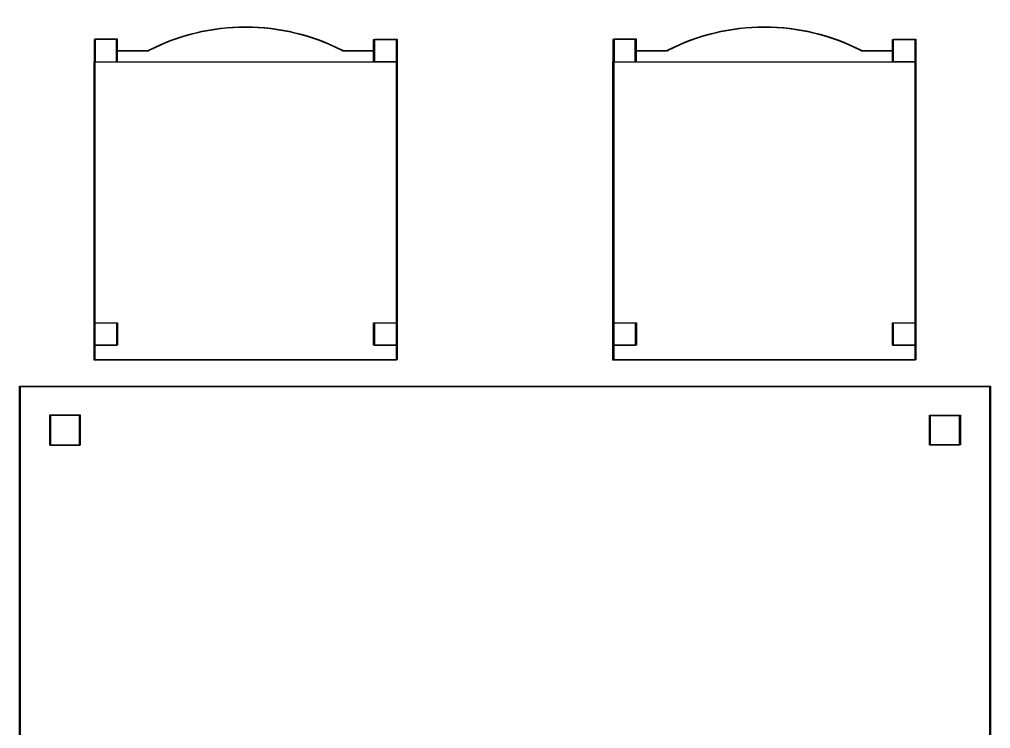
# Model space of a CAD drawing. Header units: millimetres. Extents: x 0 to 3396, y 982 to 2884.
# Drawn here: x 2094 to 3396, y 1933 to 2884 of the extents above; entities that cross this region are included whole.
import ezdxf

# ---------------------------------------------------------------- set-up
doc = ezdxf.new("R2010")
doc.units = ezdxf.units.MM
doc.styles.get("Standard").update_dxf_attribs({"font": 'arial.ttf'})

# ---------------------------------------------------------------- blocks, each defined once
blk = doc.blocks.new('PRO57ARC')
for p, q in [((89.7, 488.9, 0), (132.2, 488.9, 0)), ((391.9, 488.9, 0), (434.4, 488.9, 0)), ((785, 488.9, 0), (827.5, 488.9, 0)), ((1087.2, 488.9, 0), (1129.7, 488.9)), ((827.5, -1311.2, 0), (785, -1311.2, 0)), ((1129.7, -1311.2, 0), (1087.2, -1311.2, 0)), ((132.2, -1326.2, 0), (89.7, -1326.2, 0)), ((434.4, -1326.2, 0), (391.9, -1326.2, 0))]:
    blk.add_line(p, q)
for points in [[(59.7, 473.9), (89.7, 473.9), (89.7, 503.9), (59.7, 503.9), (59.7, 473.9)], [(1129.7, 473.9), (1129.7, 503.9), (1159.7, 503.9), (1159.7, 473.9), (1129.7, 473.9)], [(755, 73.9), (755, 473.9), (1159.7, 473.9), (1159.7, 73.9), (755, 73.9)], [(1129.7, 123.9), (1159.7, 123.9), (1159.7, 93.9), (1129.7, 93.9), (1129.7, 123.9)], [(0, -40), (40, -40), (40, 0), (0, 0), (0, -40)], [(1179.3, 0), (1219.3, 0), (1219.3, -40), (1179.3, -40), (1179.3, 0)], [(1159.7, -1296.2), (1129.7, -1296.2), (1129.7, -1326.2), (1159.7, -1326.2), (1159.7, -1296.2)]]:
    blk.add_lwpolyline(points)
at = {"elevation": 0}
for points in [[(434.4, 473.9), (434.4, 503.9), (464.4, 503.9), (464.4, 473.9), (434.4, 473.9)], [(755, 473.9), (785, 473.9), (785, 503.9), (755, 503.9), (755, 473.9)], [(59.7, 73.9), (59.7, 473.9), (464.4, 473.9), (464.4, 73.9), (59.7, 73.9)], [(59.7, 123.9), (89.7, 123.9), (89.7, 93.9), (59.7, 93.9), (59.7, 123.9)], [(434.4, 123.9), (464.4, 123.9), (464.4, 93.9), (434.4, 93.9), (434.4, 123.9)], [(755, 123.9), (785, 123.9), (785, 93.9), (755, 93.9), (755, 123.9)], [(-40.3, -861.2), (-40.3, 38.8), (1259.7, 38.8), (1259.7, -861.2), (-40.3, -861.2)], [(0, -822.3), (0, -782.3), (40, -782.3), (40, -822.3), (0, -822.3)], [(1179.3, -782.3), (1219.3, -782.3), (1219.3, -822.3), (1179.3, -822.3), (1179.3, -782.3)], [(1159.7, -896.2), (1159.7, -1296.2), (755, -1296.2), (755, -896.2), (1159.7, -896.2)], [(464.4, -911.2), (464.4, -1311.2), (59.7, -1311.2), (59.7, -911.2), (464.4, -911.2)], [(785, -946.2), (755, -946.2), (755, -916.2), (785, -916.2), (785, -946.2)], [(1159.7, -946.2), (1129.7, -946.2), (1129.7, -916.2), (1159.7, -916.2), (1159.7, -946.2)], [(89.7, -961.2), (59.7, -961.2), (59.7, -931.2), (89.7, -931.2), (89.7, -961.2)], [(464.4, -961.2), (434.4, -961.2), (434.4, -931.2), (464.4, -931.2), (464.4, -961.2)], [(785, -1296.2), (785, -1326.2), (755, -1326.2), (755, -1296.2), (785, -1296.2)], [(89.7, -1311.2), (89.7, -1341.2), (59.7, -1341.2), (59.7, -1311.2), (89.7, -1311.2)], [(464.4, -1311.2), (434.4, -1311.2), (434.4, -1341.2), (464.4, -1341.2), (464.4, -1311.2)]]:
    blk.add_lwpolyline(points, dxfattribs=at)
for centre, start, end in [((262, 235.3, 0), 62.8856, 117.1144), ((957.3, 235.3, 0), 62.8856, 117.1144), ((957.3, -1057.6, 0), 242.8856, 297.1144), ((262, -1072.6, 0), 242.8856, 297.1144)]:
    blk.add_arc(centre, 284.9, start, end)
for tag, flags in [('PROTEZIONE', 9), ('PROTEZIONE2', 3)]:
    blk.add_attdef(tag, (0, 0), '', height=1, dxfattribs=dict(flags=flags))

msp = doc.modelspace()

# ---------------------------------------------------------------- block references
for p in [(2134.625, 2353.186, 0), (2135.231, 2352.86, 0), (2136.159, 2353.223, 0)]:
    msp.add_blockref('PRO57ARC', p)

doc.saveas('drawing.dxf')
